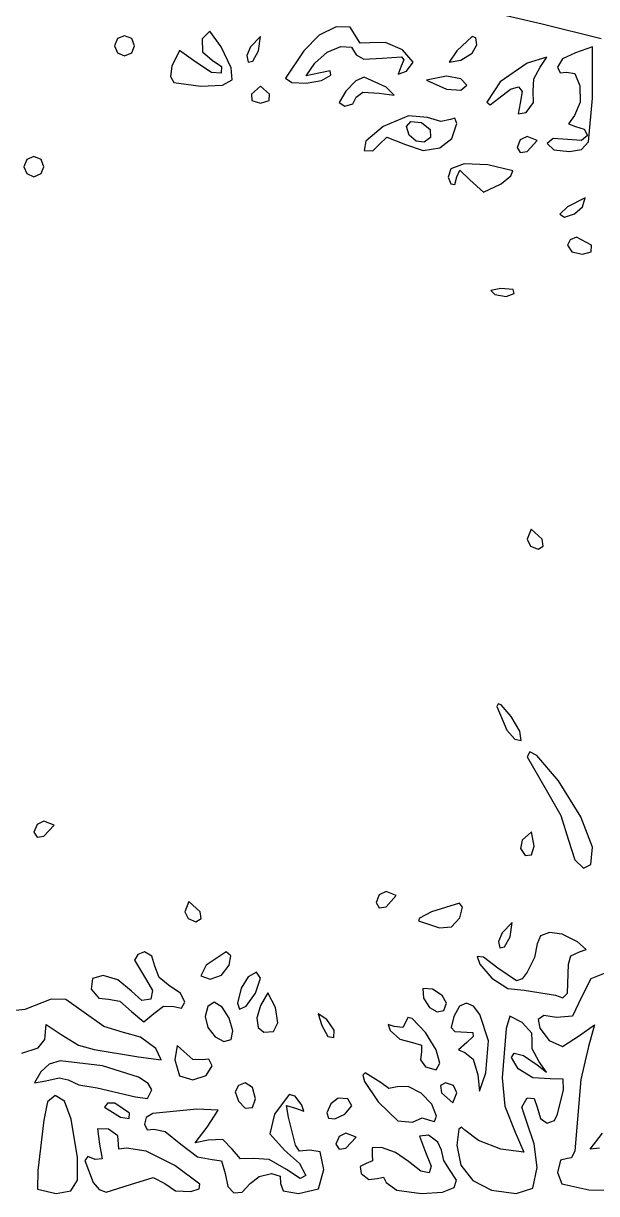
# Model space of a CAD drawing. Extents: x 0 to 282, y 0 to 282.
# Drawn here: x 130.16 to 150.25, y 0 to 41.01 of the extents above; entities that cross this region are included whole.
import ezdxf

# ---------------------------------------------------------------- set-up
doc = ezdxf.new("R2010")
doc.units = 0

msp = doc.modelspace()

# ---------------------------------------------------------------- linework, layer by layer
at = {"layer": 'Layer 1'}
for p, q in [((144.815293, 41.803906), (148.343073, 40.992517)), ((136.687997, 40.73259), (136.419004, 40.463596)), ((137.089282, 40.181374), (136.687997, 40.73259)), ((141.124119, 40.882558), (140.521639, 40.58876)), ((141.614149, 40.878699), (141.124119, 40.882558)), ((141.816445, 40.53419), (141.614149, 40.878699)), ((148.343073, 40.992517), (150.406825, 40.476579)), ((133.460243, 40.472464), (133.35, 40.2167)), ((133.35, 40.2167), (133.460243, 39.974165)), ((133.35, 40.2167), (133.35, 40.2167)), ((133.702778, 40.569478), (133.460243, 40.472464)), ((133.958542, 40.472464), (133.702778, 40.569478)), ((134.055556, 40.2167), (133.958542, 40.472464)), ((133.958542, 39.974165), (134.055556, 40.2167)), ((136.419, 40.4636), (136.436639, 40.013808)), ((136.419004, 40.463596), (136.419, 40.4636)), ((138.465778, 40.547407), (138.113, 40.1814)), ((138.395222, 40.040289), (138.465778, 40.547407)), ((140.521639, 40.58876), (139.981995, 40.040301)), ((140.804413, 40.003368), (141.278458, 40.194639)), ((141.278458, 40.194639), (141.6599, 40.16763)), ((141.957556, 40.309294), (141.816445, 40.53419)), ((142.310334, 40.322523), (141.957556, 40.309294)), ((142.848321, 40.331342), (142.310334, 40.322523)), ((143.439224, 40.075578), (142.848321, 40.331342)), ((145.882986, 40.543009), (145.345, 40.0403)), ((146.009766, 40.496707), (145.882986, 40.543009)), ((145.887396, 39.960925), (146.050556, 40.251967)), ((146.050556, 40.251967), (146.009766, 40.496707)), ((133.460243, 39.974165), (133.702778, 39.863922)), ((133.702778, 39.863922), (133.958542, 39.974165)), ((135.625249, 40.057906), (135.360666, 39.5111)), ((136.207333, 39.652211), (135.625249, 40.057906)), ((136.436639, 40.013808), (136.771778, 39.722766)), ((137.445366, 39.445503), (137.089282, 40.181374)), ((138.113, 40.1814), (137.985118, 39.877129)), ((137.985118, 39.877129), (138.042444, 39.652233)), ((138.113, 40.1814), (138.113, 40.1814)), ((138.205604, 39.687511), (138.395222, 40.040289)), ((139.982, 40.0403), (139.347, 39.087799)), ((139.981995, 40.040301), (139.982, 40.0403)), ((140.370055, 39.616966), (140.804413, 40.003368)), ((141.6599, 40.16763), (141.816445, 39.899188)), ((141.816445, 39.899188), (142.089848, 39.753667)), ((142.089848, 39.753667), (142.733668, 39.793355)), ((142.733668, 39.793355), (143.412766, 39.837452)), ((143.412766, 39.837452), (143.487731, 39.723902)), ((143.81405, 39.652244), (143.439224, 40.075578)), ((145.345, 40.0403), (145.084826, 39.643425)), ((145.345, 40.0403), (145.345, 40.0403)), ((145.486111, 39.7228), (145.887396, 39.960925)), ((148.506331, 39.824261), (147.814004, 39.617004)), ((148.272615, 39.475893), (148.506331, 39.824261)), ((149.507, 39.9697), (149.057208, 39.762443)), ((150.106723, 40.181362), (149.507, 39.969695)), ((149.507, 39.969695), (149.507, 39.9697)), ((150.106723, 38.382192), (150.106723, 40.181362)), ((135.360666, 39.5111), (135.31712, 39.147849)), ((136.754139, 39.286204), (136.207333, 39.652211)), ((136.771778, 39.722766), (137.102507, 39.49346)), ((137.102507, 39.49346), (137.089278, 39.264155)), ((137.477337, 39.030439), (137.445366, 39.445503)), ((138.042444, 39.652233), (138.205604, 39.687511)), ((140.070193, 39.162764), (140.370055, 39.616966)), ((143.403946, 39.511133), (143.293703, 39.2245)), ((143.487731, 39.723902), (143.403946, 39.511133)), ((143.580335, 39.334744), (143.81405, 39.652244)), ((145.084826, 39.643425), (145.486111, 39.7228)), ((147.814, 39.617), (146.87032, 38.95554)), ((147.814004, 39.617004), (147.814, 39.617)), ((148.043309, 39.065789), (148.272615, 39.475893)), ((149.057208, 39.762443), (148.872, 39.475811)), ((148.872, 39.475811), (148.964604, 39.268554)), ((135.31712, 39.147849), (135.435632, 38.933426)), ((137.089278, 39.264155), (136.754139, 39.286204)), ((137.138891, 38.846885), (137.477337, 39.030439)), ((139.347, 39.087799), (139.570242, 38.940625)), ((140.511166, 39.264188), (140.070193, 39.162764)), ((140.074604, 38.91582), (140.612039, 39.003463)), ((140.908042, 39.347972), (140.511166, 39.264188)), ((140.612039, 39.003463), (140.9345, 39.193632)), ((140.9345, 39.193632), (140.908042, 39.347972)), ((141.808511, 38.988592), (141.464002, 38.6292)), ((142.103411, 39.123089), (141.808511, 38.988592)), ((142.875112, 38.770311), (142.103411, 39.123089)), ((143.293703, 39.2245), (143.580335, 39.334744)), ((144.991556, 39.158311), (144.286, 39.0172)), ((144.286, 39.0172), (144.991556, 38.6997)), ((144.286, 39.0172), (144.286, 39.0172)), ((145.489855, 39.065707), (144.991556, 39.158311)), ((145.697112, 38.840811), (145.489855, 39.065707)), ((146.87032, 38.95554), (146.40289, 38.24117)), ((148.02567, 38.629226), (148.043309, 39.065789)), ((148.964604, 39.268554), (149.1895, 39.299422)), ((149.1895, 39.299422), (149.486605, 39.255876)), ((149.486605, 39.255876), (149.66134, 38.818762)), ((135.435632, 38.933426), (136.383726, 38.805544)), ((136.383726, 38.805544), (137.138891, 38.846885)), ((138.4655, 38.805622), (138.148, 38.5234)), ((138.783, 38.5234), (138.4655, 38.805622)), ((139.570242, 38.940625), (140.074604, 38.91582)), ((141.464, 38.6292), (141.221465, 38.232325)), ((141.464002, 38.6292), (141.464, 38.6292)), ((141.816778, 38.417533), (142.050494, 38.593922)), ((142.050494, 38.593922), (142.628167, 38.558644)), ((142.628167, 38.558644), (143.148515, 38.492498)), ((143.148515, 38.492498), (142.875112, 38.770311)), ((144.991556, 38.6997), (145.489855, 38.664422)), ((145.489855, 38.664422), (145.697112, 38.840811)), ((146.826224, 38.382281), (147.229714, 38.706947)), ((147.229714, 38.706947), (147.514141, 38.783566)), ((147.514141, 38.783566), (147.639818, 38.615445)), ((147.639818, 38.615445), (147.567058, 38.205892)), ((148.034489, 38.23235), (148.02567, 38.629226)), ((149.66134, 38.818762), (149.670711, 38.24274)), ((138.148, 38.5234), (138.161229, 38.298504)), ((138.148, 38.5234), (138.148, 38.5234)), ((138.161229, 38.298504), (138.4655, 38.2059)), ((138.4655, 38.2059), (138.769771, 38.298504)), ((138.769771, 38.298504), (138.783, 38.5234)), ((141.221465, 38.232325), (141.428722, 38.100033)), ((141.428722, 38.100033), (141.702125, 38.192637)), ((141.702125, 38.192637), (141.816778, 38.417533)), ((146.40289, 38.24117), (146.521953, 38.152976)), ((146.521953, 38.152976), (146.826224, 38.382281)), ((147.567058, 38.205892), (147.500912, 37.835475)), ((147.778725, 37.888392), (148.034489, 38.23235)), ((149.670711, 38.24274), (149.471722, 37.782472)), ((149.965612, 36.852021), (150.106723, 38.382192)), ((143.650948, 37.764917), (142.769006, 37.394501)), ((144.321226, 37.712001), (143.650948, 37.764917)), ((147.500912, 37.835475), (147.778725, 37.888392)), ((149.471722, 37.782472), (149.264465, 37.482611)), ((142.769, 37.3945), (142.156048, 36.878562)), ((142.769006, 37.394501), (142.769, 37.3945)), ((143.580393, 37.3945), (143.739143, 37.570889)), ((143.682919, 37.085819), (143.580393, 37.3945)), ((143.739143, 37.570889), (144.10956, 37.535611)), ((144.10956, 37.535611), (144.413831, 37.284257)), ((144.793066, 37.57089), (144.321226, 37.712001)), ((145.132615, 37.641445), (144.793066, 37.57089)), ((145.278136, 37.689952), (145.132615, 37.641445)), ((145.177263, 36.972821), (145.344282, 37.500334)), ((145.344282, 37.500334), (145.278136, 37.689952)), ((149.264465, 37.482611), (149.507, 37.394416)), ((149.507, 37.394416), (149.811271, 37.301812)), ((142.627889, 36.7595), (142.901292, 37.024084)), ((142.901292, 37.024084), (143.545112, 36.7595)), ((143.924351, 36.882972), (143.682919, 37.085819)), ((144.42706, 37.006444), (144.205471, 36.838874)), ((144.413831, 37.284257), (144.42706, 37.006444)), ((144.42706, 37.006444), (144.42706, 37.006444)), ((144.748968, 36.640438), (145.177263, 36.972821)), ((147.571243, 36.927003), (147.461, 36.6536)), ((147.813778, 37.041656), (147.571243, 36.927003)), ((148.166556, 36.900545), (147.813778, 37.041656)), ((148.726479, 36.971083), (148.519222, 36.794694)), ((149.224778, 36.935805), (148.726479, 36.971083)), ((149.723077, 36.900527), (149.224778, 36.935805)), ((149.930334, 37.076916), (149.723077, 36.900527)), ((149.811271, 37.301812), (149.930334, 37.076916)), ((142.156048, 36.878562), (142.098722, 36.547833)), ((142.098722, 36.547833), (142.402993, 36.534604)), ((142.402993, 36.534604), (142.627889, 36.7595)), ((143.545112, 36.7595), (144.168537, 36.552794)), ((144.205471, 36.838874), (143.924351, 36.882972)), ((144.168537, 36.552794), (144.748968, 36.640438)), ((147.461, 36.6536), (147.571243, 36.477211)), ((147.461, 36.6536), (147.461, 36.6536)), ((147.571243, 36.477211), (147.813778, 36.512489)), ((147.813778, 36.512489), (148.166556, 36.900545)), ((148.519222, 36.794694), (148.748528, 36.574208)), ((148.748528, 36.574208), (149.295334, 36.512472)), ((149.295334, 36.512472), (149.71977, 36.591296)), ((149.71977, 36.591296), (149.965612, 36.852021)), ((130.285243, 36.239164), (130.175, 35.9834)), ((130.527778, 36.336178), (130.285243, 36.239164)), ((130.783542, 36.239164), (130.527778, 36.336178)), ((130.880556, 35.9834), (130.783542, 36.239164)), ((145.600427, 36.08919), (145.132997, 35.912801)), ((146.438277, 36.053912), (145.600427, 36.08919)), ((130.175, 35.9834), (130.285243, 35.740865)), ((130.175, 35.9834), (130.175, 35.9834)), ((130.285243, 35.740865), (130.527778, 35.630622)), ((130.527778, 35.630622), (130.783542, 35.740865)), ((130.783542, 35.740865), (130.880556, 35.9834)), ((145.133, 35.9128), (145.040396, 35.621758)), ((145.132997, 35.912801), (145.133, 35.9128)), ((145.344667, 35.630578), (145.45491, 35.868703)), ((145.45491, 35.868703), (145.803278, 35.524745)), ((147.315812, 35.837835), (146.438277, 36.053912)), ((147.24691, 35.661998), (147.315812, 35.837835)), ((145.040396, 35.621758), (145.133, 35.383633)), ((145.133, 35.383633), (145.278521, 35.361584)), ((145.278521, 35.361584), (145.344667, 35.630578)), ((145.803278, 35.524745), (146.283938, 35.097002)), ((146.283938, 35.097002), (146.896888, 35.383634)), ((146.896888, 35.383634), (147.24691, 35.661998)), ((149.846771, 34.889701), (149.225, 34.5722)), ((149.754167, 34.5722), (149.846771, 34.889701)), ((149.225, 34.5722), (148.960417, 34.316436)), ((149.225, 34.5722), (149.225, 34.5722)), ((149.476355, 34.329665), (149.754167, 34.5722)), ((148.960417, 34.316436), (149.119167, 34.219422)), ((149.119167, 34.219422), (149.476355, 34.329665)), ((149.317604, 33.425728), (149.225, 33.2317)), ((149.225, 33.2317), (149.38375, 33.006804)), ((149.225, 33.2317), (149.225, 33.2317)), ((149.5425, 33.513922), (149.317604, 33.425728)), ((150.071667, 33.2317), (149.5425, 33.513922)), ((150.058438, 33.006804), (150.071667, 33.2317)), ((149.38375, 33.006804), (149.754167, 32.9142)), ((149.754167, 32.9142), (150.058438, 33.006804)), ((146.896667, 31.714767), (146.539479, 31.648621)), ((146.539479, 31.648621), (146.685, 31.5031)), ((147.32441, 31.679489), (146.896667, 31.714767)), ((147.355278, 31.538378), (147.32441, 31.679489)), ((146.685, 31.5031), (147.073056, 31.441364)), ((146.685, 31.5031), (146.685, 31.5031)), ((147.073056, 31.441364), (147.355278, 31.538378)), ((147.955111, 23.283378), (147.814, 22.9306)), ((148.343167, 22.9306), (147.955111, 23.283378)), ((147.814, 22.9306), (147.928653, 22.688065)), ((147.814, 22.9306), (147.814, 22.9306)), ((147.928653, 22.688065), (148.202056, 22.577822)), ((148.202056, 22.577822), (148.378445, 22.688065)), ((148.378445, 22.688065), (148.343167, 22.9306)), ((146.793483, 17.163241), (146.756, 17.074495)), ((146.756, 17.0745), (147.099958, 16.236653)), ((146.756, 17.074495), (146.756, 17.0745)), ((146.897111, 17.123002), (146.793483, 17.163241)), ((147.249889, 16.721717), (146.897111, 17.123002)), ((147.55857, 16.205779), (147.249889, 16.721717)), ((147.099958, 16.236653), (147.381078, 15.923562)), ((147.602667, 15.87505), (147.55857, 16.205779)), ((147.381078, 15.923562), (147.602667, 15.87505)), ((147.906739, 15.48092), (147.813997, 15.310595)), ((147.813997, 15.310595), (147.814, 15.3106)), ((147.814, 15.3106), (148.484278, 14.14643)), ((148.152444, 15.350281), (147.906739, 15.48092)), ((148.90761, 14.463926), (148.152444, 15.350281)), ((149.689235, 13.207156), (148.90761, 14.463926)), ((148.484278, 14.14643), (148.991396, 13.251255)), ((148.991396, 13.251255), (149.26039, 12.38254)), ((150.107057, 12.135595), (149.689235, 13.207156)), ((130.638243, 12.938103), (130.528, 12.6647)), ((130.880778, 13.052756), (130.638243, 12.938103)), ((131.233556, 12.911645), (130.880778, 13.052756)), ((130.880778, 12.523589), (131.233556, 12.911645)), ((130.528, 12.6647), (130.638243, 12.488311)), ((130.528, 12.6647), (130.528, 12.6647)), ((130.638243, 12.488311), (130.880778, 12.523589)), ((147.638, 12.3825), (147.585083, 12.091458)), ((147.968729, 12.673542), (147.637999, 12.3825)), ((147.637999, 12.3825), (147.638, 12.3825)), ((148.061333, 12.170833), (147.968729, 12.673542)), ((149.26039, 12.38254), (149.481979, 11.694071)), ((147.585083, 12.091458), (147.743833, 11.853333)), ((147.968729, 11.866562), (148.061333, 12.170833)), ((150.044219, 11.53422), (150.107057, 12.135595)), ((147.743833, 11.853333), (147.968729, 11.866562)), ((149.481979, 11.694071), (149.789557, 11.399172)), ((149.789557, 11.399172), (150.044219, 11.53422)), ((142.632243, 10.468703), (142.522, 10.1953)), ((142.874778, 10.583356), (142.632243, 10.468703)), ((143.227556, 10.442245), (142.874778, 10.583356)), ((142.874778, 10.054189), (143.227556, 10.442245)), ((135.961111, 10.230558), (135.82, 9.87778)), ((135.82, 9.87778), (135.934653, 9.635245)), ((135.82, 9.87778), (135.82, 9.87778)), ((136.349167, 9.87778), (135.961111, 10.230558)), ((136.384445, 9.635245), (136.349167, 9.87778)), ((142.522, 10.1953), (142.632243, 10.018911)), ((142.522, 10.1953), (142.522, 10.1953)), ((142.632243, 10.018911), (142.874778, 10.054189)), ((144.463, 9.87778), (144.035257, 9.652884)), ((144.463001, 9.87778), (144.463, 9.87778)), ((145.446369, 10.182051), (144.463001, 9.87778)), ((145.549447, 10.031569), (145.446369, 10.182051)), ((145.450779, 9.666113), (145.549447, 10.031569)), ((135.934653, 9.635245), (136.208056, 9.525002)), ((136.208056, 9.525002), (136.384445, 9.635245)), ((144.035257, 9.652884), (144.004389, 9.56028)), ((144.004389, 9.56028), (144.745223, 9.313335)), ((145.164147, 9.344203), (145.450779, 9.666113)), ((147.284778, 9.502958), (146.932, 9.13695)), ((147.214222, 8.995839), (147.284778, 9.502958)), ((144.745223, 9.313335), (145.164147, 9.344203)), ((146.932, 9.13695), (146.804118, 8.832679)), ((146.932, 9.13695), (146.932, 9.13695)), ((148.283303, 9.037726), (148.166996, 8.748888)), ((148.594739, 9.154583), (148.283303, 9.037726)), ((149.045081, 9.086232), (148.594739, 9.154583)), ((149.578106, 8.819444), (149.045081, 9.086232)), ((146.804118, 8.832679), (146.861444, 8.607783)), ((146.861444, 8.607783), (147.024604, 8.643061)), ((147.024604, 8.643061), (147.214222, 8.995839)), ((148.167, 8.74889), (148.069986, 8.26823)), ((148.166996, 8.748888), (148.167, 8.74889)), ((149.877968, 8.550451), (149.578106, 8.819444)), ((134.166246, 8.378478), (134.056003, 8.18445)), ((134.408781, 8.466672), (134.166246, 8.378478)), ((134.664545, 8.325561), (134.408781, 8.466672)), ((134.761559, 7.972783), (134.664545, 8.325561)), ((137.265556, 8.466671), (136.56, 8.00806)), ((137.424306, 8.32997), (137.265556, 8.466671)), ((137.371389, 8.00806), (137.424306, 8.32997)), ((146.286799, 8.283664), (146.063556, 8.307918)), ((146.063556, 8.307918), (146.151199, 8.04113)), ((146.791162, 7.902223), (146.286799, 8.283664)), ((148.069986, 8.26823), (147.814222, 7.761112)), ((149.260606, 8.043332), (149.3488, 8.334374)), ((149.3488, 8.334374), (149.648662, 8.466666)), ((149.648662, 8.466666), (149.877968, 8.550451)), ((134.056, 8.18445), (134.479334, 7.478894)), ((134.056003, 8.18445), (134.056, 8.18445)), ((134.920309, 7.567088), (134.761559, 7.972783)), ((136.56, 8.00806), (136.379201, 7.628824)), ((136.56, 8.00806), (136.56, 8.00806)), ((137.102396, 7.655282), (137.371389, 8.00806)), ((146.151199, 8.04113), (146.579495, 7.549445)), ((147.434985, 7.46125), (146.791162, 7.902223)), ((149.229739, 7.020277), (149.260606, 8.043332)), ((132.580947, 7.532362), (132.539057, 7.161394)), ((132.953568, 7.642054), (132.580947, 7.532362)), ((133.471711, 7.493777), (132.953568, 7.642054)), ((133.950167, 7.090838), (133.471711, 7.493777)), ((134.479334, 7.478894), (134.682181, 7.117297)), ((135.290726, 7.267227), (134.920309, 7.567088)), ((136.379201, 7.628824), (136.701111, 7.514171)), ((136.701111, 7.514171), (137.102396, 7.655282)), ((138.033125, 7.597955), (137.795, 7.19667)), ((138.324167, 7.761115), (138.033125, 7.597955)), ((138.288889, 7.020281), (138.465278, 7.549448)), ((138.465278, 7.549448), (138.324167, 7.761115)), ((146.579495, 7.549445), (147.13071, 7.192257)), ((147.634525, 7.525191), (147.434985, 7.46125)), ((147.814222, 7.761112), (147.634525, 7.525191)), ((150.039349, 7.527955), (149.718542, 6.879175)), ((150.565209, 7.730252), (150.039349, 7.527955)), ((132.539057, 7.161394), (132.799231, 6.852713)), ((134.311765, 6.764519), (133.950167, 7.090838)), ((134.682181, 7.117297), (134.620445, 6.808616)), ((135.661143, 7.024692), (135.290726, 7.267227)), ((135.819893, 6.702782), (135.661143, 7.024692)), ((137.795, 7.19667), (137.65885, 6.677976)), ((137.795, 7.19667), (137.795, 7.19667)), ((137.968633, 6.566629), (138.288889, 7.020281)), ((138.729583, 7.037922), (138.465, 6.59695)), ((138.994167, 6.526394), (138.729583, 7.037922)), ((144.4975, 7.16139), (144.153542, 7.187848)), ((144.153542, 7.187848), (144.18, 6.84389)), ((144.837048, 6.940904), (144.4975, 7.16139)), ((147.13071, 7.192257), (147.708385, 7.126111)), ((147.708385, 7.126111), (148.801995, 6.949722)), ((149.06713, 6.86263), (149.229739, 7.020277)), ((131.127534, 6.808334), (130.214721, 6.451147)), ((131.643474, 6.803925), (131.127534, 6.808334)), ((132.291704, 6.349723), (131.643474, 6.803925)), ((132.799231, 6.852713), (133.13878, 6.808616)), ((133.13878, 6.808616), (133.544475, 6.74247)), ((133.544475, 6.74247), (133.950169, 6.385282)), ((134.620445, 6.808616), (134.311765, 6.764519)), ((134.726281, 6.314726), (135.06583, 6.57049)), ((135.06583, 6.57049), (135.431837, 6.561671)), ((135.431837, 6.561671), (135.70524, 6.499935)), ((135.70524, 6.499935), (135.819893, 6.702782)), ((136.617604, 6.56167), (136.525, 6.208892)), ((136.8425, 6.702781), (136.617604, 6.56167)), ((137.119762, 6.533558), (136.8425, 6.702781)), ((137.65885, 6.677976), (137.737674, 6.460244)), ((137.737674, 6.460244), (137.968633, 6.566629)), ((138.465, 6.59695), (138.343182, 6.146056)), ((138.465, 6.59695), (138.465, 6.59695)), ((144.18, 6.84389), (144.396077, 6.523634)), ((144.18, 6.84389), (144.18, 6.84389)), ((144.991389, 6.667501), (144.837048, 6.940904)), ((144.894375, 6.412288), (144.991389, 6.667501)), ((145.448117, 6.569661), (145.238999, 6.208893)), ((145.68824, 6.674116), (145.448117, 6.569661)), ((145.934151, 6.563597), (145.68824, 6.674116)), ((146.160632, 6.279445), (145.934151, 6.563597)), ((148.801995, 6.949722), (149.06713, 6.86263)), ((149.718542, 6.879175), (149.396632, 6.222126)), ((130.214721, 6.451147), (128.693364, 6.279167)), ((132.979618, 5.851424), (132.291704, 6.349723)), ((133.950169, 6.385282), (134.377912, 6.019275)), ((134.377912, 6.019275), (134.726281, 6.314726)), ((136.525, 6.208892), (136.525, 6.20889)), ((136.525, 6.20889), (136.628628, 5.819181)), ((137.367258, 6.142745), (137.119762, 6.533558)), ((139.077951, 5.983998), (138.994167, 6.526394)), ((140.793389, 6.103056), (140.493528, 6.301493)), ((140.493528, 6.301493), (140.617, 5.891389)), ((143.636122, 6.175272), (143.581, 6.067785)), ((143.783847, 6.13393), (143.636122, 6.175272)), ((144.396077, 6.523634), (144.66507, 6.372049)), ((144.66507, 6.372049), (144.894375, 6.412288)), ((145.239, 6.20889), (145.150806, 5.825244)), ((145.238999, 6.208893), (145.239, 6.20889)), ((146.45443, 5.355608), (146.160632, 6.279445)), ((147.209702, 6.222126), (147.073001, 5.785563)), ((147.637446, 5.99723), (147.209702, 6.222126)), ((148.396176, 6.240316), (148.197187, 6.098653)), ((148.836597, 6.173619), (148.396176, 6.240316)), ((149.396632, 6.222126), (148.836597, 6.173619)), ((130.915866, 5.397223), (130.959963, 5.921981)), ((130.959963, 5.921981), (131.480311, 5.573612)), ((133.667534, 5.644167), (132.979618, 5.851424)), ((136.628628, 5.819181), (136.877778, 5.498925)), ((137.502306, 5.705631), (137.367258, 6.142745)), ((138.343182, 6.146056), (138.390035, 5.820839)), ((138.390035, 5.820839), (138.589023, 5.654372)), ((138.923611, 5.679727), (139.077951, 5.983998)), ((140.617, 5.89139), (140.828667, 5.507744)), ((140.617, 5.891389), (140.617, 5.89139)), ((141.049153, 5.732639), (140.793389, 6.103056)), ((143.157666, 5.856113), (142.941589, 5.931078)), ((142.941589, 5.931078), (143.016555, 5.715002)), ((143.461937, 5.816426), (143.157666, 5.856113)), ((143.581, 6.06778), (143.461937, 5.816426)), ((143.581, 6.067785), (143.581, 6.06778)), ((144.251278, 5.644451), (143.783847, 6.13393)), ((145.150806, 5.825244), (145.274278, 5.679723)), ((147.073, 5.78556), (146.931889, 4.05695)), ((147.073001, 5.785563), (147.073, 5.78556)), ((147.972585, 5.626813), (147.637446, 5.99723)), ((148.197187, 6.098653), (148.256167, 5.791626)), ((148.256167, 5.791626), (148.589652, 5.36223)), ((149.647982, 5.538619), (150.177149, 5.913445)), ((150.177149, 5.913445), (149.965482, 5.150563)), ((130.678839, 5.108938), (130.915866, 5.397223)), ((131.480311, 5.573612), (132.088853, 5.203196)), ((134.258438, 5.481007), (133.667534, 5.644167)), ((134.796424, 5.079722), (134.258438, 5.481007)), ((136.877778, 5.498925), (137.179844, 5.330804)), ((137.179844, 5.330804), (137.442223, 5.397501)), ((137.442223, 5.397501), (137.502306, 5.705631)), ((138.589023, 5.654372), (138.923611, 5.679727)), ((140.828667, 5.507744), (141.040334, 5.468056)), ((141.040334, 5.468056), (141.049153, 5.732639)), ((143.016555, 5.715002), (143.351694, 5.410731)), ((143.351694, 5.410731), (143.792667, 5.291668)), ((144.628309, 5.040316), (144.251278, 5.644451)), ((145.274278, 5.679723), (145.909278, 5.644445)), ((145.9192, 5.501129), (145.697612, 5.291667)), ((145.909278, 5.644445), (145.9192, 5.501129)), ((146.367889, 4.233333), (146.45443, 5.355608)), ((147.990224, 5.36223), (147.972585, 5.626813)), ((147.994634, 5.071188), (147.990224, 5.36223)), ((148.589652, 5.36223), (149.052673, 5.159382)), ((149.052673, 5.159382), (149.647982, 5.538619)), ((130.104472, 4.916563), (130.678839, 5.108938)), ((132.088853, 5.203196), (132.644481, 5.044445)), ((132.644481, 5.044445), (134.196701, 4.7975)), ((134.986042, 4.687257), (134.796424, 5.079722)), ((135.546375, 5.190249), (135.467, 4.69195)), ((135.7845, 4.974172), (135.546375, 5.190249)), ((136.102, 4.70077), (135.7845, 4.974172)), ((143.792667, 5.291668), (144.110167, 5.199064)), ((144.110167, 4.974168), (144.074889, 4.683126)), ((144.110167, 5.199064), (144.110167, 4.974168)), ((144.753986, 4.568474), (144.628309, 5.040316)), ((145.697612, 5.291667), (145.41098, 5.035903)), ((145.41098, 5.035903), (145.627056, 4.938889)), ((145.627056, 4.938889), (145.922508, 4.709583)), ((147.263722, 4.76361), (147.355224, 4.921258)), ((147.355224, 4.921258), (147.684851, 4.84078)), ((148.237169, 4.621396), (147.994634, 5.071188)), ((149.965482, 5.150563), (149.692079, 3.999626)), ((131.06164, 4.534848), (130.775006, 4.268611)), ((131.454107, 4.652257), (131.06164, 4.534848)), ((132.926956, 4.480278), (131.454107, 4.652257)), ((134.196701, 4.7975), (134.986042, 4.687257)), ((135.467, 4.69195), (135.62575, 4.127505)), ((135.467, 4.69195), (135.467, 4.69195)), ((136.4195, 4.69195), (136.102, 4.70077)), ((136.662035, 4.705179), (136.4195, 4.69195)), ((136.772278, 4.480283), (136.662035, 4.705179)), ((144.074889, 4.683126), (144.251278, 4.445001)), ((144.628309, 4.334758), (144.753986, 4.568474)), ((145.922508, 4.709583), (146.085667, 4.162777)), ((147.496335, 4.374452), (147.263722, 4.76361)), ((147.684851, 4.84078), (148.166613, 4.515563)), ((148.166613, 4.515563), (148.492933, 4.250979)), ((148.492933, 4.250979), (148.237169, 4.621396)), ((130.775, 4.26861), (130.545694, 3.884964)), ((130.775006, 4.268611), (130.775, 4.26861)), ((134.188136, 4.083402), (132.926956, 4.480278)), ((135.62575, 4.127505), (136.102, 3.986394)), ((136.102, 3.986394), (136.569431, 4.140734)), ((136.569431, 4.140734), (136.772278, 4.480283)), ((142.134398, 4.23334), (142.052267, 4.152862)), ((142.052267, 4.152862), (142.112349, 3.933478)), ((142.698843, 3.880562), (142.134398, 4.23334)), ((144.251278, 4.445001), (144.628309, 4.334758)), ((146.085667, 4.162777), (146.147403, 3.589512)), ((146.147403, 3.589512), (146.367889, 4.233333)), ((148.007863, 4.052542), (147.496335, 4.374452)), ((130.545694, 3.884964), (130.951389, 3.95111)), ((130.951389, 3.95111), (131.41882, 4.061353)), ((131.41882, 4.061353), (131.727501, 3.986388)), ((131.727501, 3.986388), (132.106738, 3.805589)), ((132.106738, 3.805589), (132.750561, 3.704166)), ((132.750561, 3.704166), (134.091121, 3.386666)), ((134.534299, 3.855199), (134.188136, 4.083402)), ((134.655566, 3.633611), (134.534299, 3.855199)), ((137.693243, 3.787956), (137.583, 3.56306)), ((137.935778, 3.88056), (137.693243, 3.787956)), ((138.191542, 3.7174), (137.935778, 3.88056)), ((138.288556, 3.316115), (138.191542, 3.7174)), ((142.112349, 3.933478), (142.593009, 3.21028)), ((142.967836, 3.677715), (142.698843, 3.880562)), ((143.263288, 3.739451), (142.967836, 3.677715)), ((143.641971, 3.758189), (143.263288, 3.739451)), ((144.096723, 3.518961), (143.641971, 3.758189)), ((144.956111, 3.880558), (144.779722, 3.783544)), ((144.779722, 3.783544), (144.815, 3.52778)), ((145.229514, 3.783544), (144.956111, 3.880558)), ((145.344167, 3.52778), (145.229514, 3.783544)), ((146.931889, 4.05695), (147.028903, 3.064762)), ((148.625225, 4.021674), (148.007863, 4.052542)), ((149.079426, 4.012854), (148.625225, 4.021674)), ((149.083836, 3.633618), (149.079426, 4.012854)), ((149.692079, 3.999626), (149.577426, 2.610563)), ((131.277874, 3.439589), (131.000062, 3.215795)), ((131.595375, 3.240049), (131.277874, 3.439589)), ((134.091121, 3.386666), (134.505635, 3.338159)), ((134.505635, 3.338159), (134.655566, 3.633611)), ((137.583, 3.56306), (137.693243, 3.24115)), ((137.583, 3.56306), (137.583, 3.56306)), ((138.191542, 3.011844), (138.288556, 3.316115)), ((139.474929, 3.474866), (138.958991, 2.786949)), ((139.678328, 3.412027), (139.474929, 3.474866)), ((139.911492, 3.104449), (139.678328, 3.412027)), ((141.195173, 3.346977), (140.934999, 3.13972)), ((141.534722, 3.316109), (141.195173, 3.346977)), ((141.667014, 3.077984), (141.534722, 3.316109)), ((144.478714, 3.134212), (144.096723, 3.518961)), ((144.815, 3.52778), (145.203056, 3.175002)), ((144.815, 3.52778), (144.815, 3.52778)), ((145.203056, 3.175002), (145.344167, 3.52778)), ((147.628626, 3.029486), (147.813835, 3.351396)), ((147.813835, 3.351396), (148.05637, 3.338167)), ((148.05637, 3.338167), (148.166613, 3.033896)), ((148.872169, 2.786951), (149.083836, 3.633618)), ((131.000062, 3.215795), (130.880999, 2.575283)), ((131.8335, 2.610561), (131.595375, 3.240049)), ((133.105038, 3.169489), (132.997, 3.03389)), ((132.997, 3.03389), (133.561445, 2.681112)), ((132.997, 3.03389), (132.997, 3.03389)), ((133.358597, 3.166182), (133.105038, 3.169489)), ((133.878945, 2.822223), (133.358597, 3.166182)), ((136.242607, 2.963339), (134.690383, 2.804589)), ((136.987851, 2.923652), (136.242607, 2.963339)), ((136.595385, 2.328339), (136.987851, 2.923652)), ((137.693243, 3.24115), (137.935778, 2.998615)), ((137.935778, 2.998615), (138.191542, 3.011844)), ((139.45288, 2.681116), (139.377915, 3.09122)), ((139.377915, 3.09122), (139.699825, 2.998616)), ((139.699825, 2.998616), (139.990867, 2.892783)), ((139.990867, 2.892783), (139.911492, 3.104449)), ((140.935, 3.13972), (140.79885, 2.82663)), ((140.934999, 3.13972), (140.935, 3.13972)), ((141.428889, 2.786942), (141.667014, 3.077984)), ((142.593, 3.21028), (143.285327, 2.553231)), ((142.593009, 3.21028), (142.593, 3.21028)), ((144.639118, 2.716391), (144.478714, 3.134212)), ((147.028903, 3.064762), (147.3905, 2.15195)), ((147.813835, 2.469451), (147.628626, 3.029486)), ((148.166613, 3.033896), (148.276856, 2.632611)), ((130.881, 2.57528), (130.669333, 0.81139)), ((130.880999, 2.575283), (130.881, 2.57528)), ((132.053435, 1.265042), (131.8335, 2.610561)), ((133.561445, 2.681112), (133.865716, 2.632605)), ((133.865716, 2.632605), (133.878945, 2.822223)), ((134.456665, 2.665683), (134.408157, 2.434172)), ((134.690383, 2.804589), (134.456665, 2.665683)), ((138.959, 2.78695), (138.79143, 2.099033)), ((138.958991, 2.786949), (138.959, 2.78695)), ((139.699825, 1.693338), (139.45288, 2.681116)), ((140.79885, 2.82663), (140.851215, 2.645831)), ((140.851215, 2.645831), (141.068945, 2.623782)), ((141.068945, 2.623782), (141.428889, 2.786942)), ((143.285327, 2.553231), (143.79245, 2.504724)), ((143.79245, 2.504724), (144.131999, 2.659064)), ((144.131999, 2.659064), (144.392173, 2.57528)), ((144.392173, 2.57528), (144.568562, 2.526773)), ((144.568562, 2.526773), (144.639118, 2.716391)), ((148.05637, 1.746261), (147.813835, 2.469451)), ((148.276856, 2.632611), (148.519391, 2.469451)), ((148.519391, 2.469451), (148.775155, 2.562055)), ((148.775155, 2.562055), (148.872169, 2.786951)), ((149.577426, 2.610563), (149.480412, 1.499311)), ((133.138511, 2.257778), (132.754865, 2.271007)), ((132.754865, 2.271007), (132.821011, 1.728611)), ((133.47365, 2.019653), (133.138511, 2.257778)), ((134.408157, 2.434172), (134.500761, 2.240144)), ((134.500761, 2.240144), (134.725657, 2.257783)), ((134.725657, 2.257783), (135.122533, 2.178408)), ((135.122533, 2.178408), (135.678158, 1.728616)), ((136.176461, 1.781533), (136.595385, 2.328339)), ((138.79143, 2.099033), (139.311778, 1.51695)), ((141.463778, 2.116666), (141.221243, 2.002013)), ((141.816556, 1.975555), (141.463778, 2.116666)), ((145.419354, 2.262193), (145.344389, 1.693338)), ((145.5081, 2.323378), (145.419354, 2.262193)), ((145.626611, 2.222505), (145.5081, 2.323378)), ((146.10286, 1.860908), (145.626611, 2.222505)), ((147.3905, 2.15195), (147.699181, 1.455214)), ((150.022739, 1.561041), (150.459301, 2.116666)), ((132.821011, 1.728611), (132.821, 1.72861)), ((132.821, 1.72861), (132.922424, 1.212672)), ((133.491289, 1.728611), (133.47365, 2.019653)), ((133.500108, 1.552223), (133.491289, 1.728611)), ((135.678158, 1.728616), (136.264651, 1.292053)), ((136.630663, 1.869728), (136.176461, 1.781533)), ((137.146601, 1.896186), (136.630663, 1.869728)), ((137.47733, 1.552228), (137.146601, 1.896186)), ((139.840936, 1.486081), (139.699825, 1.693338)), ((141.221243, 2.002013), (141.111, 1.72861)), ((141.111, 1.72861), (141.221243, 1.552221)), ((141.111, 1.72861), (141.111, 1.72861)), ((141.463778, 1.587499), (141.816556, 1.975555)), ((144.356831, 2.046113), (144.039331, 2.010835)), ((144.039331, 2.010835), (144.250998, 1.44639)), ((144.678741, 1.807988), (144.356831, 2.046113)), ((144.815442, 1.516946), (144.678741, 1.807988)), ((145.344389, 1.693338), (145.491012, 0.997152)), ((146.896611, 1.552227), (146.10286, 1.860908)), ((148.166613, 0.917231), (148.05637, 1.746261)), ((132.058396, 0.471842), (132.053435, 1.265042)), ((132.415857, 1.300867), (132.313882, 1.164165)), ((132.679889, 1.199443), (132.415857, 1.300867)), ((133.773511, 1.5875), (133.500108, 1.552223)), ((134.461425, 1.486076), (133.773511, 1.5875)), ((135.466841, 0.987777), (134.461425, 1.486076)), ((136.264651, 1.292053), (136.771768, 1.199449)), ((137.768372, 1.221499), (137.47733, 1.552228)), ((138.218164, 1.234728), (137.768372, 1.221499)), ((138.773792, 1.19945), (138.218164, 1.234728)), ((139.311778, 1.51695), (139.840945, 1.049519)), ((140.193714, 1.516949), (139.840936, 1.486081)), ((140.559721, 1.459623), (140.193714, 1.516949)), ((140.687603, 0.846671), (140.559721, 1.459623)), ((141.221243, 1.552221), (141.463778, 1.587499)), ((142.712006, 1.60955), (142.376316, 1.60018)), ((142.376316, 1.60018), (142.381277, 1.375835)), ((142.381277, 1.375835), (142.394506, 1.150939)), ((143.199832, 1.440327), (142.712006, 1.60955)), ((143.651277, 1.12889), (143.199832, 1.440327)), ((144.250998, 1.44639), (144.251, 1.44639)), ((144.251, 1.44639), (144.445028, 0.960218)), ((144.890407, 1.155349), (144.815442, 1.516946)), ((147.699181, 1.455214), (146.896611, 1.552227)), ((149.224648, 1.234733), (148.982113, 1.172996)), ((149.369067, 1.251265), (149.224648, 1.234733)), ((149.480412, 1.499311), (149.369067, 1.251265)), ((150.353468, 1.587499), (150.022739, 1.561041)), ((132.313882, 1.164165), (132.609333, 0.388054)), ((132.922424, 1.212672), (132.679889, 1.199443)), ((136.344377, 0.330728), (135.466841, 0.987777)), ((136.771768, 1.199449), (137.106907, 1.150942)), ((137.106907, 1.150942), (137.230379, 0.70556)), ((139.382334, 0.846672), (138.773792, 1.19945)), ((139.862994, 0.529172), (139.382334, 0.846672)), ((139.840945, 1.049519), (140.052612, 0.635005)), ((140.497985, 0.171983), (140.687603, 0.846671)), ((142.16961, 1.058335), (141.962353, 0.948092)), ((141.962353, 0.948092), (141.993221, 0.705557)), ((142.394506, 1.150939), (142.16961, 1.058335)), ((144.09225, 0.781624), (143.651277, 1.12889)), ((144.445028, 0.960218), (144.374472, 0.732015)), ((145.097664, 0.846668), (144.890407, 1.155349)), ((145.335241, 0.476251), (145.097664, 0.846668)), ((145.491012, 0.997152), (145.908834, 0.463026)), ((148.007863, 0.194036), (148.166613, 0.917231)), ((148.982113, 1.172996), (148.87187, 0.740844)), ((130.669333, 0.81139), (130.656104, 0.154341)), ((131.818617, 0.095361), (132.058396, 0.471842)), ((133.914613, 0.317498), (134.712776, 0.560033)), ((134.712776, 0.560033), (135.114063, 0.352776)), ((137.230379, 0.70556), (137.318574, 0.253563)), ((138.112324, 0.352782), (138.416595, 0.595317)), ((138.416595, 0.595317), (138.853158, 0.70556)), ((138.853158, 0.70556), (139.157429, 0.608546)), ((139.157429, 0.608546), (139.170658, 0.352782)), ((140.052612, 0.635005), (139.862994, 0.529172)), ((141.993221, 0.705557), (142.262214, 0.4983)), ((142.262214, 0.4983), (142.557666, 0.529168)), ((142.557666, 0.529168), (142.782562, 0.577675)), ((142.782562, 0.577675), (142.875166, 0.388057)), ((144.374472, 0.732015), (144.09225, 0.781624)), ((145.252008, 0.211668), (145.335241, 0.476251)), ((145.908834, 0.463026), (146.56478, 0.120723)), ((148.87187, 0.740844), (149.032825, 0.347276)), ((130.656104, 0.154341), (131.304333, 0.000001)), ((131.304333, 0.000001), (131.818617, 0.095361)), ((132.609333, 0.388054), (132.818244, 0.143865)), ((132.818244, 0.143865), (133.063535, 0.048505)), ((133.063535, 0.048505), (133.914613, 0.317498)), ((135.114063, 0.352776), (135.4933, 0.092602)), ((135.4933, 0.092602), (136.031286, 0.070554)), ((136.031286, 0.070554), (136.325084, 0.169222)), ((136.325084, 0.169222), (136.344377, 0.330728)), ((137.318574, 0.253563), (137.53906, 0.026462)), ((137.53906, 0.026462), (137.825692, 0.050716)), ((137.825692, 0.050716), (138.112324, 0.352782)), ((139.170658, 0.352782), (139.263262, 0.097018)), ((139.263262, 0.097018), (139.805658, 0.000004)), ((139.805658, 0.000004), (140.497985, 0.171983)), ((142.875166, 0.388057), (143.241173, 0.114654)), ((143.241173, 0.114654), (144.109886, 0.000001)), ((144.109886, 0.000001), (144.844659, 0.052918)), ((144.844659, 0.052918), (145.252008, 0.211668)), ((146.56478, 0.120723), (147.425779, 0.000008)), ((147.425779, 0.000008), (148.007863, 0.194036)), ((149.032825, 0.347276), (149.974302, 0.132302)), ((149.974302, 0.132302), (156.95049, 0.00001))]:
    msp.add_line(p, q, dxfattribs=at)

doc.saveas('drawing.dxf')
